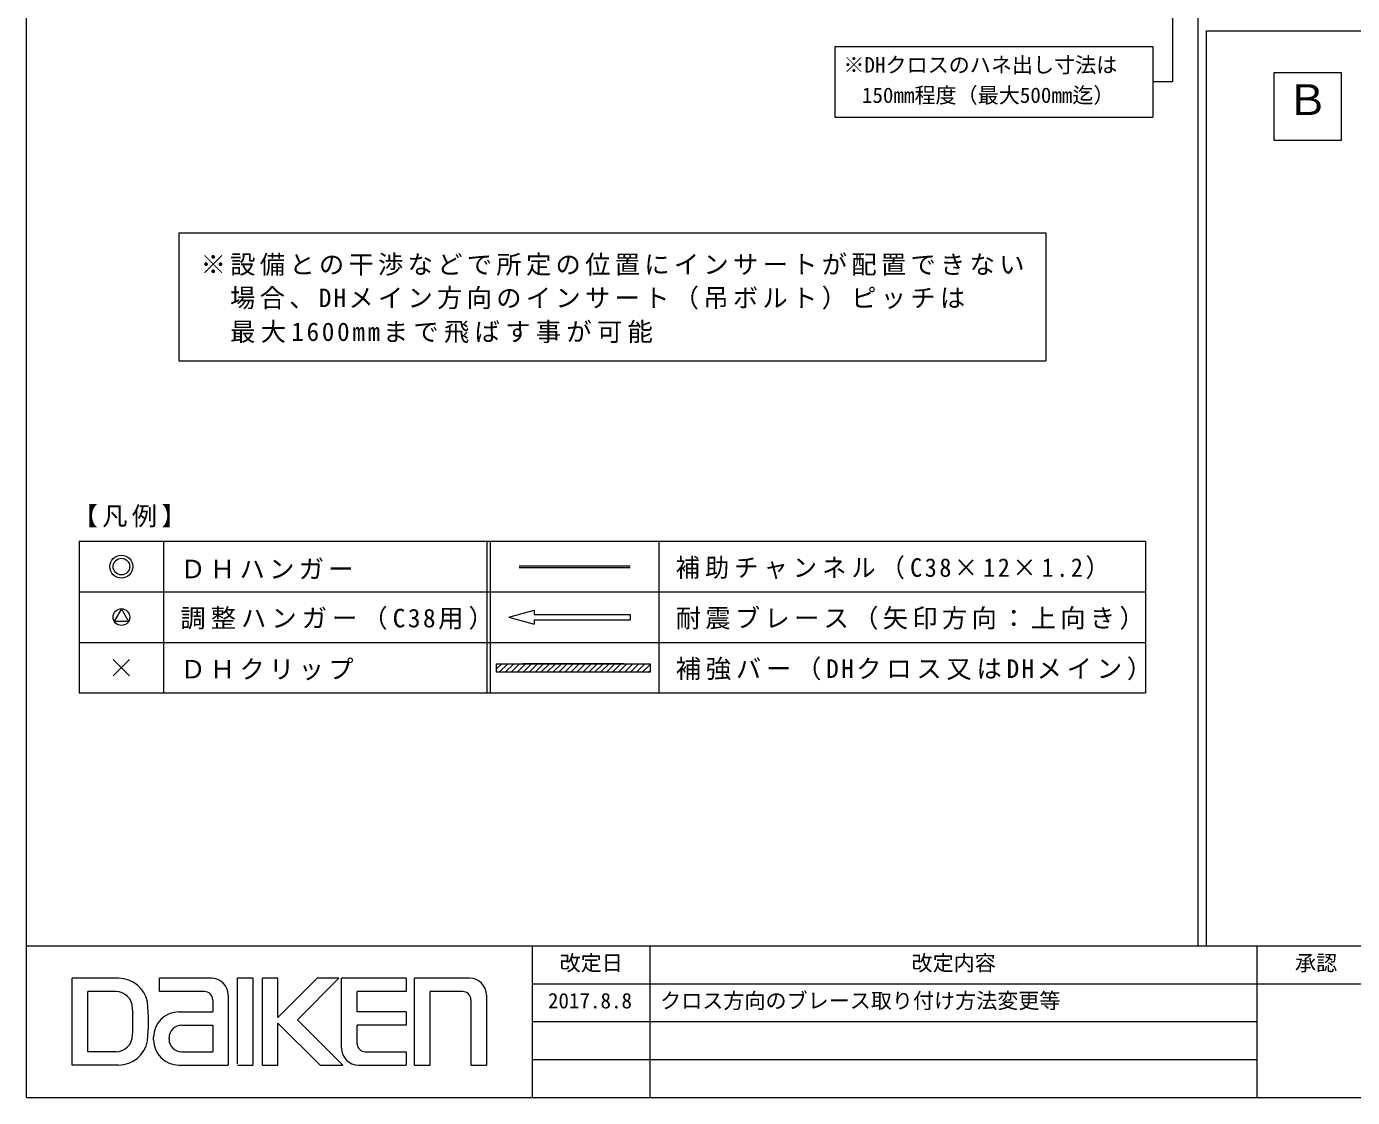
# Model space of a CAD drawing. Units: millimetres on the paper, enlarged 10 times, with parts at other scales. Extents: x -2077 to 2023, y -1433 to 1417.
# Drawn here: x -2077 to -504, y -1433 to -162 of the extents above; entities that cross this region are included whole.
import ezdxf
from ezdxf.enums import TextEntityAlignment as Align

# ---------------------------------------------------------------- set-up
doc = ezdxf.new("R2010")
doc.units = ezdxf.units.MM
doc.header["$LTSCALE"] = 10
for name, color, linetype, lineweight in [('0-0_基本', 7, 'Continuous', 9), ('0-3_文字', 7, 'Continuous', 9), ('0-4_ブレース', 7, 'Continuous', 9), ('1-0_断面', 7, 'Continuous', 9), ('1-2_文字', 7, 'Continuous', 9), ('F-0_図枠', 7, 'Continuous', 9), ('F-1_レイアウト', 7, 'Continuous', 9)]:
    doc.layers.add(name, color=color, linetype=linetype, lineweight=lineweight)
doc.styles.add('ＭＳ ゴシック', font='')
doc.styles.get('ＭＳ ゴシック').set_extended_font_data('MS Gothic')

msp = doc.modelspace()

# ---------------------------------------------------------------- linework, layer by layer
at = {"layer": '0-0_基本'}
for p, q in [((-1492.89, -801.82), (-1361.43, -801.82)), ((-1492.89, -801.82), (-1361.43, -801.82)), ((-1492.89, -803.82), (-1361.43, -803.82)), ((-1492.89, -803.82), (-1361.43, -803.82))]:
    msp.add_line(p, q, dxfattribs=at)
at = {"layer": '0-3_文字'}
for p, q in [((-1118.25, -185.6), (-1118.25, -269.6)), ((-1118.25, -185.6), (-741.23, -185.6)), ((-1118.25, -185.6), (-1118.25, -269.6)), ((-1118.25, -185.6), (-741.23, -185.6)), ((-717.76, -227.6), (-741.23, -227.6)), ((-717.76, -227.6), (-741.23, -227.6)), ((-1118.25, -269.6), (-741.23, -269.6)), ((-1118.25, -269.6), (-741.23, -269.6)), ((-1896.89, -406.82), (-867.96, -406.82)), ((-1896.89, -406.82), (-1896.89, -558.82)), ((-1896.89, -406.82), (-867.96, -406.82)), ((-1896.89, -406.82), (-1896.89, -558.82)), ((-867.96, -406.82), (-867.96, -558.82)), ((-867.96, -406.82), (-867.96, -558.82)), ((-1896.89, -558.82), (-867.96, -558.82)), ((-1896.89, -558.82), (-867.96, -558.82)), ((-2014.92, -772.82), (-749.93, -772.82)), ((-2014.92, -772.82), (-2014.92, -952.82)), ((-2014.92, -772.82), (-749.93, -772.82)), ((-2014.92, -772.82), (-2014.92, -952.82)), ((-1914.92, -772.82), (-1914.92, -952.82)), ((-1914.92, -772.82), (-1914.92, -952.82)), ((-1531.16, -772.82), (-1531.16, -952.82)), ((-1531.16, -772.82), (-1531.16, -952.82)), ((-1527.16, -772.82), (-1527.16, -952.82)), ((-1527.16, -772.82), (-1527.16, -952.82)), ((-1327.16, -772.82), (-1327.16, -952.82)), ((-1327.16, -772.82), (-1327.16, -952.82)), ((-749.93, -772.82), (-749.93, -952.82)), ((-749.93, -772.82), (-749.93, -952.82)), ((-2014.92, -832.82), (-749.93, -832.82)), ((-2014.92, -832.82), (-749.93, -832.82)), ((-1964.92, -852.93), (-1973.48, -867.77)), ((-1964.92, -852.93), (-1973.48, -867.77)), ((-1956.36, -867.77), (-1964.92, -852.93)), ((-1956.36, -867.77), (-1964.92, -852.93)), ((-1973.48, -867.77), (-1956.36, -867.77)), ((-1973.48, -867.77), (-1956.36, -867.77)), ((-2014.92, -892.82), (-749.93, -892.82)), ((-2014.92, -892.82), (-749.93, -892.82)), ((-1974.55, -932.46), (-1955.29, -913.19)), ((-1974.55, -913.19), (-1955.29, -932.46)), ((-1974.55, -932.46), (-1955.29, -913.19)), ((-1974.55, -913.19), (-1955.29, -932.46)), ((-1519.66, -918.19), (-1337.66, -918.19)), ((-1519.66, -928.19), (-1519.66, -918.19)), ((-1519.66, -924.26), (-1513.59, -918.19)), ((-1519.66, -918.19), (-1337.66, -918.19)), ((-1519.66, -928.19), (-1519.66, -918.19)), ((-1519.66, -924.26), (-1513.59, -918.19)), ((-1516.52, -928.19), (-1506.52, -918.19)), ((-1516.52, -928.19), (-1506.52, -918.19)), ((-1514.78, -918.19), (-1473.78, -918.19)), ((-1514.78, -918.19), (-1473.78, -918.19)), ((-1509.45, -928.19), (-1499.45, -918.19)), ((-1509.45, -928.19), (-1499.45, -918.19)), ((-1502.38, -928.19), (-1492.38, -918.19)), ((-1502.38, -928.19), (-1492.38, -918.19)), ((-1495.31, -928.19), (-1485.31, -918.19)), ((-1495.31, -928.19), (-1485.31, -918.19)), ((-1368.78, -918.19), (-1488.78, -918.19)), ((-1368.78, -918.19), (-1488.78, -918.19)), ((-1488.24, -928.19), (-1478.24, -918.19)), ((-1488.24, -928.19), (-1478.24, -918.19)), ((-1481.17, -928.19), (-1471.17, -918.19)), ((-1481.17, -928.19), (-1471.17, -918.19)), ((-1474.1, -928.19), (-1464.1, -918.19)), ((-1474.1, -928.19), (-1464.1, -918.19)), ((-1467.03, -928.19), (-1457.03, -918.19)), ((-1467.03, -928.19), (-1457.03, -918.19)), ((-1459.95, -928.19), (-1449.95, -918.19)), ((-1459.95, -928.19), (-1449.95, -918.19)), ((-1452.88, -928.19), (-1442.88, -918.19)), ((-1452.88, -928.19), (-1442.88, -918.19)), ((-1445.81, -928.19), (-1435.81, -918.19)), ((-1445.81, -928.19), (-1435.81, -918.19)), ((-1438.74, -928.19), (-1428.74, -918.19)), ((-1438.74, -928.19), (-1428.74, -918.19)), ((-1431.67, -928.19), (-1421.67, -918.19)), ((-1431.67, -928.19), (-1421.67, -918.19)), ((-1424.6, -928.19), (-1414.6, -918.19)), ((-1424.6, -928.19), (-1414.6, -918.19)), ((-1417.53, -928.19), (-1407.53, -918.19)), ((-1417.53, -928.19), (-1407.53, -918.19)), ((-1410.46, -928.19), (-1400.46, -918.19)), ((-1410.46, -928.19), (-1400.46, -918.19)), ((-1403.39, -928.19), (-1393.39, -918.19)), ((-1403.39, -928.19), (-1393.39, -918.19)), ((-1396.31, -928.19), (-1386.31, -918.19)), ((-1396.31, -928.19), (-1386.31, -918.19)), ((-1389.24, -928.19), (-1379.24, -918.19)), ((-1389.24, -928.19), (-1379.24, -918.19)), ((-1383.78, -918.19), (-1342.78, -918.19)), ((-1383.78, -918.19), (-1342.78, -918.19)), ((-1382.17, -928.19), (-1372.17, -918.19)), ((-1382.17, -928.19), (-1372.17, -918.19)), ((-1375.1, -928.19), (-1365.1, -918.19)), ((-1375.1, -928.19), (-1365.1, -918.19)), ((-1368.03, -928.19), (-1358.03, -918.19)), ((-1368.03, -928.19), (-1358.03, -918.19)), ((-1360.96, -928.19), (-1350.96, -918.19)), ((-1360.96, -928.19), (-1350.96, -918.19)), ((-1353.89, -928.19), (-1343.89, -918.19)), ((-1353.89, -928.19), (-1343.89, -918.19)), ((-1346.82, -928.19), (-1337.66, -919.03)), ((-1346.82, -928.19), (-1337.66, -919.03)), ((-1339.75, -928.19), (-1337.66, -926.1)), ((-1339.75, -928.19), (-1337.66, -926.1)), ((-1337.66, -918.19), (-1337.66, -928.19)), ((-1337.66, -918.19), (-1337.66, -928.19)), ((-1337.66, -928.19), (-1519.66, -928.19)), ((-1337.66, -928.19), (-1519.66, -928.19)), ((-2014.92, -952.82), (-749.93, -952.82)), ((-2014.92, -952.82), (-749.93, -952.82))]:
    msp.add_line(p, q, dxfattribs=at)
for points in [[(-794.91, 128.84), (-717.76, 128.84), (-717.76, -227.6)], [(-741.23, -185.6), (-741.23, -227.6), (-741.23, -269.6)], [(-741.23, -185.6), (-741.23, -227.6), (-741.23, -269.6)]]:
    msp.add_lwpolyline(points, dxfattribs=at)
for centre, radius in [((-1964.92, -802.82), 13.62), ((-1964.92, -802.82), 13.62), ((-1964.92, -802.82), 9.89), ((-1964.92, -802.82), 9.89), ((-1964.92, -862.82), 9.89), ((-1964.92, -862.82), 9.89)]:
    msp.add_circle(centre, radius, dxfattribs=at)
at = {"layer": '0-4_ブレース'}
for p, q in [((-1505.35, -862.85), (-1474.94, -854.7)), ((-1505.35, -862.85), (-1474.94, -854.7)), ((-1505.35, -862.85), (-1474.94, -871)), ((-1505.35, -862.85), (-1474.94, -871)), ((-1474.94, -854.7), (-1474.94, -859.85)), ((-1474.94, -854.7), (-1474.94, -859.85)), ((-1474.94, -859.85), (-1361.43, -859.85)), ((-1474.94, -859.85), (-1361.43, -859.85)), ((-1361.43, -859.85), (-1361.43, -865.85)), ((-1361.43, -859.85), (-1361.43, -865.85)), ((-1474.83, -865.85), (-1361.43, -865.85)), ((-1474.83, -870.62), (-1474.83, -865.85)), ((-1474.83, -865.85), (-1361.43, -865.85)), ((-1474.83, -870.62), (-1474.83, -865.85))]:
    msp.add_line(p, q, dxfattribs=at)
at = {"layer": '1-2_文字'}
for p, q in [((-597.43, -216.93), (-597.43, -296.93)), ((-517.43, -216.93), (-597.43, -216.93)), ((-517.43, -296.93), (-517.43, -216.93)), ((-597.43, -296.93), (-517.43, -296.93))]:
    msp.add_line(p, q, dxfattribs=at)
at = {"layer": 'F-0_図枠'}
for p, q in [((-2077.43, -1432.82), (-2077.43, 1417.18)), ((-2077.43, -1252.82), (2022.57, -1252.82)), ((-1477.43, -1252.82), (-1477.43, -1432.82)), ((-1337.43, -1432.82), (-1337.43, -1252.82)), ((-617.43, -1432.82), (-617.43, -1252.82)), ((-2023.13, -1394.33), (-2023.13, -1291.32)), ((-1968.24, -1291.32), (-2023.13, -1291.32)), ((-1919.47, -1307.07), (-1919.47, -1291.32)), ((-1858.11, -1291.32), (-1919.47, -1291.32)), ((-1826.96, -1393.01), (-1826.96, -1291.32)), ((-1797.44, -1394.33), (-1797.44, -1291.32)), ((-1779.07, -1291.32), (-1797.44, -1291.32)), ((-1779.07, -1337.9), (-1732.48, -1291.32)), ((-1779.07, -1337.9), (-1779.07, -1291.32)), ((-1756.1, -1340.53), (-1706.9, -1291.32)), ((-1706.9, -1291.32), (-1732.48, -1291.32)), ((-1626.86, -1291.32), (-1703.62, -1291.32)), ((-1703.62, -1374.33), (-1703.62, -1291.32)), ((-1626.86, -1291.32), (-1626.86, -1307.07)), ((-1617.02, -1394.33), (-1617.02, -1291.32)), ((-1551.73, -1291.32), (-1617.02, -1291.32)), ((-1477.43, -1297.82), (-197.43, -1297.82)), ((-2004.76, -1378.58), (-2004.76, -1307.07)), ((-1971.61, -1307.07), (-2004.76, -1307.07)), ((-1866.48, -1307.07), (-1919.47, -1307.07)), ((-1856.48, -1317.07), (-1856.48, -1331.34)), ((-1838.11, -1311.32), (-1838.11, -1394.33)), ((-1626.86, -1307.07), (-1685.25, -1307.07)), ((-1685.25, -1331.34), (-1685.25, -1307.07)), ((-1598.65, -1394.33), (-1598.65, -1307.07)), ((-1560.1, -1307.07), (-1598.65, -1307.07)), ((-1550.1, -1317.07), (-1550.1, -1394.33)), ((-1531.73, -1311.32), (-1531.73, -1394.33)), ((-1896.68, -1331.34), (-1856.48, -1331.34)), ((-1626.86, -1331.34), (-1685.25, -1331.34)), ((-1626.86, -1331.34), (-1626.86, -1347.09)), ((-1893.31, -1347.09), (-1856.48, -1347.09)), ((-1856.48, -1347.09), (-1856.48, -1378.58)), ((-1779.07, -1344.46), (-1729.2, -1394.33)), ((-1779.07, -1394.33), (-1779.07, -1344.46)), ((-1756.1, -1340.53), (-1702.3, -1394.33)), ((-1626.86, -1347.09), (-1685.25, -1347.09)), ((-1685.25, -1368.58), (-1685.25, -1347.09)), ((-1477.43, -1342.82), (-617.43, -1342.82)), ((-1926.68, -1364.33), (-1926.68, -1361.34)), ((-1908.31, -1363.58), (-1908.31, -1362.09)), ((-1971.61, -1378.58), (-2004.76, -1378.58)), ((-1893.31, -1378.58), (-1856.48, -1378.58)), ((-1675.25, -1378.58), (-1626.86, -1378.58)), ((-1626.86, -1378.58), (-1626.86, -1394.33)), ((-1968.24, -1394.33), (-2023.13, -1394.33)), ((-1896.68, -1394.33), (-1838.11, -1394.33)), ((-1826.96, -1394.33), (-1808.59, -1394.33)), ((-1797.44, -1394.33), (-1779.07, -1394.33)), ((-1729.2, -1394.33), (-1702.3, -1394.33)), ((-1683.62, -1394.33), (-1626.86, -1394.33)), ((-1617.02, -1394.33), (-1598.65, -1394.33)), ((-1550.1, -1394.33), (-1531.73, -1394.33)), ((-1477.43, -1387.82), (-617.43, -1387.82)), ((-2077.43, -1432.82), (2022.57, -1432.82))]:
    msp.add_line(p, q, dxfattribs=at)
msp.add_lwpolyline([(-1808.59, -1393.67), (-1808.59, -1291.32), (-1826.96, -1291.32)], dxfattribs=at)
for centre, radius, start, end in [((-1968.24, -1326.32), 35, 10.62488, 90), ((-1858.11, -1311.32), 20, 0, 90), ((-1551.73, -1311.32), 20, 0, 90), ((-1971.61, -1327.07), 20, 0, 90), ((-2145.71, -1342.82), 213.1, 353.81627, 6.18373), ((-1866.48, -1317.07), 10, 0, 90), ((-1560.1, -1317.07), 10, 0, 90), ((-2216.58, -1342.82), 265.43, 356.59695, 3.40305), ((-1896.68, -1361.34), 30, 90, 180), ((-1893.31, -1362.09), 15, 90, 180), ((-1971.61, -1358.58), 20, 270, 0), ((-1968.24, -1359.33), 35, 270, 349.37512), ((-1896.68, -1364.33), 30, 180, 270), ((-1893.31, -1363.58), 15, 180, 270), ((-1675.25, -1368.58), 10, 180, 270), ((-1683.62, -1374.33), 20, 180, 270)]:
    msp.add_arc(centre, radius, start, end, dxfattribs=at)
at = {"layer": 'F-1_レイアウト'}
for p, q in [((-687.43, -1252.82), (-687.43, 1417.18)), ((-677.43, -166.93), (2022.57, -166.93)), ((-677.43, -1252.82), (-677.43, -166.93))]:
    msp.add_line(p, q, dxfattribs=at)

# ---------------------------------------------------------------- texts
at = {"layer": '0-3_文字', "style": 'ＭＳ ゴシック'}
for s, p in [('※DHクロスのハネ出し寸法は', (-1108.25, -222.1)), ('※DHクロスのハネ出し寸法は', (-1108.25, -222.1)), ('150mm程度（最大500mm迄）', (-1086.27, -258.1)), ('150mm程度（最大500mm迄）', (-1086.27, -258.1))]:
    msp.add_text(s, height=18.33, dxfattribs=at).set_placement(p, align=Align.BOTTOM_LEFT)
at = {"layer": '0-3_文字', "char_height": 21.99, "attachment_point": 7, "style": 'ＭＳ ゴシック'}
for s, insert in [('\\T1.17;※設備との干渉などで所定の位置にインサートが配置できない', (-1870.89, -457.82)), ('\\T1.17;※設備との干渉などで所定の位置にインサートが配置できない', (-1870.89, -457.82)), ('\\T1.17;場合、DHメイン方向のインサート（吊ボルト）ピッチは', (-1835.89, -497.82)), ('\\T1.17;場合、DHメイン方向のインサート（吊ボルト）ピッチは', (-1835.89, -497.82)), ('\\T1.21;最大1600mmまで飛ばす事が可能', (-1835.89, -537.82)), ('\\T1.21;最大1600mmまで飛ばす事が可能', (-1835.89, -537.82)), ('\\T1.17;【凡例】', (-2022.74, -756.36)), ('\\T1.17;【凡例】', (-2022.74, -756.36)), ('\\T1.17;ＤＨハンガー', (-1894.92, -817.82)), ('\\T1.17;ＤＨハンガー', (-1894.92, -817.82)), ('\\T1.22;\\W0.95;補助チャンネル（C38×12×1.2）', (-1307.16, -817.82)), ('\\T1.22;\\W0.95;補助チャンネル（C38×12×1.2）', (-1307.16, -817.82)), ('\\T1.2;調整ハンガー（C38用）', (-1894.92, -877.82)), ('\\T1.2;調整ハンガー（C38用）', (-1894.92, -877.82)), ('\\T1.17;耐震ブレース（矢印方向：上向き）', (-1307.16, -877.82)), ('\\T1.17;耐震ブレース（矢印方向：上向き）', (-1307.16, -877.82)), ('\\T1.17;ＤＨクリップ', (-1894.92, -937.82)), ('\\T1.17;ＤＨクリップ', (-1894.92, -937.82)), ('\\T1.19;補強バー（DHクロス又はDHメイン）', (-1307.16, -937.82)), ('\\T1.19;補強バー（DHクロス又はDHメイン）', (-1307.16, -937.82))]:
    msp.add_mtext(s, dxfattribs=dict(at, insert=insert))
at = {"layer": '1-0_断面', "style": 'ＭＳ ゴシック'}
for s, p in [('クロス方向のブレース取り付け方法変更等', (-1325.72, -1332.59)), ('2017.8.8', (-1458.81, -1332.59))]:
    msp.add_text(s, height=18.33, dxfattribs=at).set_placement(p, align=Align.BOTTOM_LEFT)
at = {"layer": '1-2_文字', "style": 'ＭＳ ゴシック'}
msp.add_text('Ｂ', height=36.66, dxfattribs=at).set_placement((-582.71, -278.1), align=Align.BOTTOM_LEFT)
at = {"layer": 'F-0_図枠', "style": 'ＭＳ ゴシック'}
for s, p in [('改定日', (-1444.93, -1287.82)), ('改定内容', (-1027.43, -1287.82)), ('承認', (-572.43, -1287.82))]:
    msp.add_text(s, height=18.33, dxfattribs=at).set_placement(p, align=Align.BOTTOM_LEFT)

doc.saveas('drawing.dxf')
